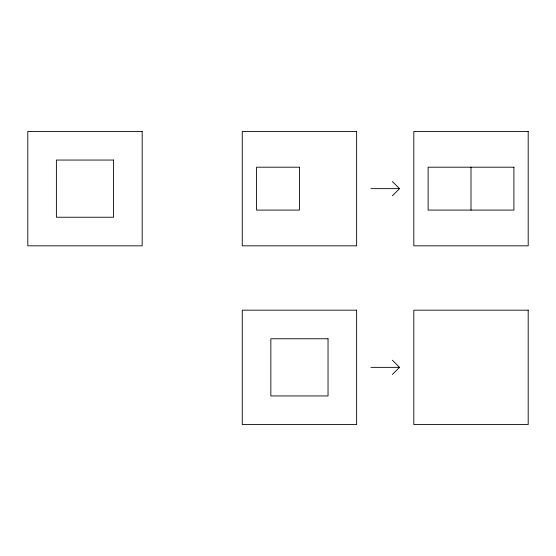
<?xml version="1.0" encoding="UTF-8"?>
<svg xmlns="http://www.w3.org/2000/svg" width="556" height="556" viewBox="0 0 556 556"><rect width="100%" height="100%" fill="white"/><g stroke="black" fill="none" stroke-linecap="round" stroke-linejoin="round"><path stroke-width="0.83" d="M392.376 195.788L399.528 188.644L392.376 181.492M392.376 374.508L399.528 367.356L392.376 360.212M370.928 188.644L399.528 188.644M370.928 367.356L399.528 367.356M471.008 167.196L471.008 210.092M142.176 131.452L27.8 131.452L27.8 245.828L142.176 245.828L142.176 131.452M356.632 131.452L242.256 131.452L242.256 245.828L356.632 245.828L356.632 131.452M528.2 131.452L413.824 131.452L413.824 245.828L528.2 245.828L528.2 131.452M113.584 160.052L56.392 160.052L56.392 217.236L113.584 217.236L113.584 160.052M299.448 167.196L256.552 167.196L256.552 210.092L299.448 210.092L299.448 167.196M513.904 167.196L428.12 167.196L428.12 210.092L513.904 210.092L513.904 167.196M356.632 310.172L242.256 310.172L242.256 424.548L356.632 424.548L356.632 310.172M528.2 310.172L413.824 310.172L413.824 424.548L528.2 424.548L528.2 310.172M328.04 338.764L270.848 338.764L270.848 395.948L328.04 395.948L328.04 338.764"/></g></svg>
